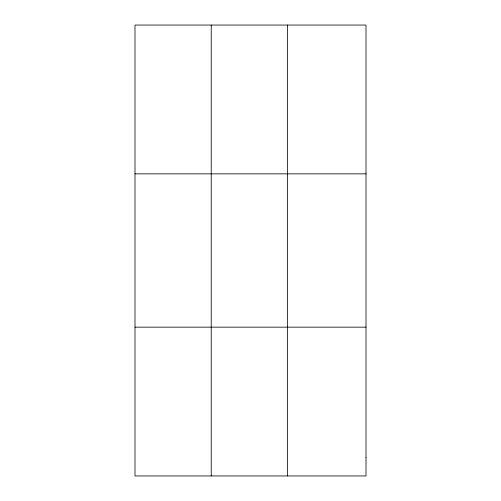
<?xml version="1.0" encoding="UTF-8"?>
<svg xmlns="http://www.w3.org/2000/svg" width="501" height="501" viewBox="0 0 501 501"><rect width="100%" height="100%" fill="white"/><g stroke="black" fill="none" stroke-linecap="round" stroke-linejoin="round"><path stroke-width="0.75" d="M211.228 25.05L211.228 475.95M287.461 25.05L287.461 475.95M134.994 173.847L366.006 173.847M134.994 327.153L366.006 327.153M366.006 457.35L366.006 475.95L134.994 475.95L134.994 25.05L366.006 25.05L366.006 457.35"/></g></svg>
